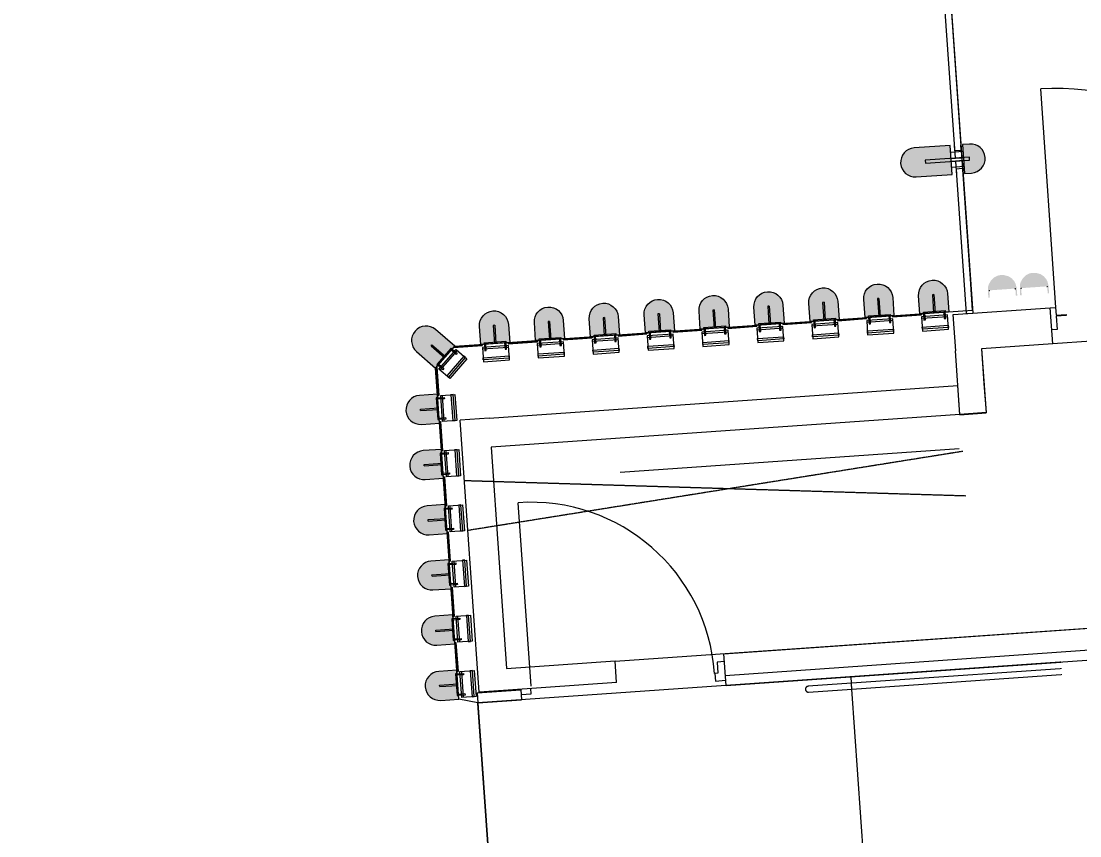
# Model space of a CAD drawing. Header units: millimetres. Extents: x 306 to 836129804, y -168137 to 818603917.
# Drawn here: x 833878791 to 833886088, y 817970931 to 817976548 of the extents above; entities that cross this region are included whole.
import ezdxf

# ---------------------------------------------------------------- set-up
doc = ezdxf.new("R2010")
doc.units = ezdxf.units.MM
doc.header["$LTSCALE"] = 3
doc.linetypes.add('Overhead', pattern=[1.8, 1.2, -0.6])
for name, color, linetype, lineweight in [('A-000-M_MASS', 251, 'Continuous', 13), ('A-010-M_LINE', 251, 'Continuous', 13), ('A-010-M_LINE-T', 251, 'Continuous', 13), ('A-200-M_WALL_EXT', 251, 'Continuous', 13), ('A-200-M_WALL_INT', 251, 'Continuous', 13), ('A-214-M_CURT_WALL', 251, 'Continuous', 13), ('A-215-M_CURT_PANEL', 251, 'Continuous', 13), ('A-241-M_RAMP', 251, 'Continuous', 13), ('A-241-T_RAMP', 251, 'Continuous', 13), ('A-325-M_DOOR', 251, 'Continuous', 13), ('A-325-M_DOOR__FRAME', 251, 'Continuous', 13), ('A-810-M_ROOMS', 251, 'Continuous', 13), ('Z-060-M_DETAIL', 253, 'Continuous', 5), ('Z-060-M_LINE_MEDIUM', 253, 'Continuous', 9)]:
    doc.layers.add(name, color=color, linetype=linetype, lineweight=lineweight)
doc.layers.add('UAJ-00XREF', color=7, linetype='Continuous')
doc.styles.add('Arial_1', font='arial.ttf', dxfattribs={"height": 3})

# ---------------------------------------------------------------- blocks, each defined once
blk = doc.blocks.new('System Panel - ARC_Glazed-27605841-0300')
at = {"layer": 'A-215-M_CURT_PANEL', "lineweight": 9}
for p, q in [((-740, 0), (740, 0)), ((-740, -44), (-740, 0)), ((740, -44), (740, 0)), ((740, -44), (-740, -44))]:
    blk.add_line(p, q, dxfattribs=at)
blk = doc.blocks.new('System Panel - ARC_Glazed-40607325-0300')
at = {"layer": 'A-215-M_CURT_PANEL', "lineweight": 9}
for p, q in [((-527.4, 0), (527.4, 0)), ((-527.4, -44), (-527.4, 0)), ((527.4, -44), (527.4, 0)), ((527.4, -44), (-527.4, -44))]:
    blk.add_line(p, q, dxfattribs=at)
blk = doc.blocks.new('Circular Mullion - ARC_CW_CERAMIC MULLION-30650210-0300')
at = {"layer": 'Z-060-M_LINE_MEDIUM', "lineweight": 18}
h = blk.add_hatch(color=256, dxfattribs=at)
h.paths.add_polyline_path([(0, 160), (27.6, 155.9), (50, 146.6), (76.1, 123.7), (86.6, 110), (96.6, 85.9), (100, 46.2), (100, 10), (-100, 10), (-100, 60), (-93.3, 93.9), (-86.6, 110), (-70.7, 130.7), (-50, 146.6), (-17.3, 157.7), (-10, 158.7)], flags=0)
h.paths.add_polyline_path([(-17.4, -73.5), (100, -73.5), (100, -323.5), (93.2, -357.6), (86.6, -373.5), (70.7, -394.2), (44.6, -412.3), (20.7, -420.8), (0, -423.5), (-25.9, -420.1), (-50, -410.1), (-75.6, -387.8), (-86.6, -373.5), (-96.6, -349.4), (-100, -323.5), (-100, -73.5), (-45.5, -73.5)], flags=0)
at = {"layer": 'Z-060-M_DETAIL', "lineweight": 18}
for p, q in [((-100, 60), (-100, 10)), ((-100, 10), (100, 10)), ((100, 10), (100, 60)), ((100, -73.5), (-100, -73.5)), ((-100, -73.5), (-100, -323.5)), ((100, -323.5), (100, -73.5))]:
    blk.add_line(p, q, dxfattribs=at)
for centre, start, end in [((0, 60), 0, 180), ((0, -323.5), 180, 360)]:
    blk.add_arc(centre, 100, start, end, dxfattribs=at)
at = {"layer": 'Z-060-M_LINE_MEDIUM'}
for p, q in [((-63, 0), (-100, 0)), ((-63, -44), (-63, 0)), ((-51.7, 10), (-51.7, -73.5)), ((-10, 52.5), (-10, -252.5)), ((10, 52.5), (-10, 52.5)), ((10, -252.5), (10, 52.5)), ((51.7, 10), (51.7, -73.5)), ((63, 0), (100, 0)), ((63, -44), (63, 0)), ((-63, -44), (-100, -44)), ((63, -44), (100, -44)), ((-10, -252.5), (10, -252.5))]:
    blk.add_line(p, q, dxfattribs=at)
blk = doc.blocks.new('Circular Mullion - CERAMIC_MULLIONS-V156-0300')
at = {"layer": 'A-214-M_CURT_WALL', "lineweight": 9}
for p, q in [((-10, 73.5), (-10, -10)), ((10, -10), (10, 73.5))]:
    blk.add_line(p, q, dxfattribs=at)
blk = doc.blocks.new('ARC_DOOR_METAL_M10-FH-O - 1590x2515mm-38797445-0300')
at = {"layer": 'A-325-M_DOOR'}
blk.add_line((755, -125), (755, -1635), dxfattribs=at)
at = {"layer": 'A-325-M_DOOR__FRAME'}
for p, q in [((-795, 27), (-758, 27)), ((-758, 27), (-758, -65)), ((758, 27), (795, 27)), ((758, -65), (758, 27)), ((-758, -65), (-688, -65)), ((-758, -72), (-758, -125)), ((-688, -72), (-758, -72)), ((-688, -65), (-688, -72)), ((688, -65), (758, -65)), ((688, -72), (688, -65)), ((758, -72), (688, -72)), ((758, -125), (758, -72)), ((-758, -125), (-795, -125)), ((795, -125), (758, -125))]:
    blk.add_line(p, q, dxfattribs=at)
blk.add_arc((755, -125), 1510, 180, 270, dxfattribs=at)
blk = doc.blocks.new('ARC_CWP_PERFORATED METAL_STRAIGHT - ARC_CWP_PERFORATED METAL_STRAIGHT-39453977-0300')
at = {"layer": 'A-215-M_CURT_PANEL', "lineweight": 9}
for p, q in [((-98, 8), (100, 8)), ((100, 5), (-95, 5)), ((100, 5), (100, 8))]:
    blk.add_line(p, q, dxfattribs=at)
blk = doc.blocks.new('ARC_DOOR_TIMBER_T10-TI-I - 1200x2100mm-38939628-0300')
at = {"layer": 'A-325-M_DOOR', "lineweight": 9}
for p, q in [((-637, -1), (-707, -1)), ((-657, -131), (-657, -54)), ((-657, -54), (-637, -54)), ((-637, -54), (-637, -1)), ((707, -1), (637, -1)), ((637, -1), (637, -37.3)), ((-707, -131), (-657, -131))]:
    blk.add_line(p, q, dxfattribs=at)
at = {"layer": 'A-325-M_DOOR'}
blk.add_line((634, -54), (634, -1322), dxfattribs=at)
blk.add_arc((634, -54), 1268, 180, 270, dxfattribs=at)
blk = doc.blocks.new('Circular Mullion - Type A_150mm Profile-25928163-0300')
at = {"layer": 'A-214-M_CURT_WALL'}
blk.add_hatch(color=256, dxfattribs=at).paths.add_polyline_path([(-100, 0), (-90, 0), (-90, -49.5), (90, -49.5), (90, 0), (100, 0), (99.3, -55.5), (93.7, -82.9), (86.6, -100), (70.7, -120.7), (50, -136.6), (18, -147.6), (-7.1, -149.1), (-25.9, -146.6), (-50, -136.6), (-73.9, -116.5), (-90, -91.8), (-96.6, -75.9), (-100, -34.4), (-100, -16)], flags=0)
blk = doc.blocks.new('Circular Mullion - CERAMIC TUBES 150mm-V183-0300')
at = {"layer": 'A-214-M_CURT_WALL', "lineweight": 9}
for centre, start, end in [((-87, -46.5), 180, 270), ((87, -46.5), 270, 0)]:
    blk.add_arc(centre, 3, start, end, dxfattribs=at)
blk = doc.blocks.new('Circular Mullion - Perforated Mesh-26022574-0300')
at = {"layer": 'A-214-M_CURT_WALL'}
blk.add_hatch(color=256, dxfattribs=at).paths.add_polyline_path([(70.7, -245.7), (86.6, -225), (97.1, -197.1), (100, -175), (100, 0), (-100, 0), (-100, -175), (-96.6, -200.9), (-86.6, -225), (-70.7, -245.7), (-50, -261.6), (-25.9, -271.6), (0, -275), (25.9, -271.6), (50, -261.6)], flags=0)
at = {"layer": 'Z-060-M_DETAIL'}
for p, q in [((-90, 120), (90, 120)), ((-90, 21.5), (-90, 120)), ((90, 108), (-90, 108)), ((-90, 108), (-90, 92.6)), ((-90, 92.6), (90, 92.6)), ((90, 120), (90, 21.5)), ((90, 92.6), (90, 108)), ((-100, 0), (-100, -175)), ((100, 0), (-100, 0)), ((90, 33.5), (-90, 33.5)), ((90, 21.5), (-90, 21.5)), ((-75, 45), (-65, 45)), ((-75, 0), (-75, 45)), ((-65, 45), (-65, 0)), ((65, 45), (75, 45)), ((65, 0), (65, 45)), ((75, 45), (75, 0)), ((-75, 0), (-75, -10)), ((-65, 0), (-75, 0)), ((-75, -10), (75, -10)), ((-5, -125), (-5, 0)), ((5, -125), (5, 0)), ((75, 0), (65, 0)), ((75, -10), (75, 0)), ((100, -175), (100, 0)), ((5, -125), (-5, -125))]:
    blk.add_line(p, q, dxfattribs=at)
blk.add_arc((0, -175), 100, 180, 360, dxfattribs=at)
blk = doc.blocks.new('ARC_CWP_PERFORATED METAL_STRAIGHT - ARC_CWP_PERFORATED METAL_STRAIGHT-40605859-0300')
at = {"layer": 'A-215-M_CURT_PANEL', "lineweight": 9}
for p, q in [((-100.8, 5), (-100.8, 8)), ((-100.8, 8), (100.8, 8)), ((100.8, 5), (-100.8, 5)), ((100.8, 5), (100.8, 8))]:
    blk.add_line(p, q, dxfattribs=at)
blk = doc.blocks.new('Circular Mullion - ARC_225mm CERAMIC MULLION-27539017-0300')
at = {"layer": 'Z-060-M_DETAIL', "lineweight": 9}
blk.add_hatch(color=256, dxfattribs=at).paths.add_polyline_path([(100, -125), (96.6, -150.9), (86.6, -175), (70.7, -195.7), (50, -211.6), (25.9, -221.6), (0, -225), (-25.9, -221.6), (-50, -211.6), (-70.7, -195.7), (-86.6, -175), (-96.6, -150.9), (-100, -125), (-100, 0), (100, 0)], flags=0)
at = {"layer": 'Z-060-M_DETAIL'}
for p, q in [((-90, 120), (90, 120)), ((-90, 21.5), (-90, 120)), ((90, 108), (-90, 108)), ((-90, 108), (-90, 92.6)), ((-90, 92.6), (90, 92.6)), ((90, 120), (90, 21.5)), ((90, 92.6), (90, 108)), ((90, 33.5), (-90, 33.5)), ((90, 21.5), (-90, 21.5)), ((-75, 45), (-65, 45)), ((-75, 0), (-75, 45)), ((-65, 45), (-65, 0)), ((65, 45), (75, 45)), ((65, 0), (65, 45)), ((75, 45), (75, 0)), ((-75, 0), (-75, -10)), ((-65, 0), (-75, 0)), ((-75, -10), (75, -10)), ((-5, -125), (-5, 0)), ((5, -125), (5, 0)), ((75, 0), (65, 0)), ((75, -10), (75, 0)), ((5, -125), (-5, -125))]:
    blk.add_line(p, q, dxfattribs=at)
at = {"layer": 'Z-060-M_LINE_MEDIUM'}
for p, q in [((100, 0), (-100, 0)), ((-100, 0), (-100, -125)), ((100, -125), (100, 0))]:
    blk.add_line(p, q, dxfattribs=at)
blk.add_arc((0, -125), 100, 180, 360, dxfattribs=at)
blk = doc.blocks.new('ARC_CWP_PERFORATED METAL_STRAIGHT - ARC_CWP_PERFORATED METAL_STRAIGHT-V7-0300')
at = {"layer": 'A-215-M_CURT_PANEL', "lineweight": 9}
for p, q in [((-98, -8), (100, -8)), ((100, -5), (-95, -5)), ((100, -5), (100, -8))]:
    blk.add_line(p, q, dxfattribs=at)
blk = doc.blocks.new('ARC_CWP_PERFORATED METAL_STRAIGHT - ARC_CWP_PERFORATED METAL_STRAIGHT-39675526-0300')
at = {"layer": 'A-215-M_CURT_PANEL', "lineweight": 9}
for p, q in [((99.7, -5), (-99.7, -5)), ((-99.7, -5), (-99.7, -8)), ((-99.7, -8), (99.7, -8)), ((99.7, -5), (99.7, -8))]:
    blk.add_line(p, q, dxfattribs=at)
blk = doc.blocks.new('GF PUBLIC TOILETS _2_ RAIL 1 - GF PUBLIC TOILETS _2_ RAIL 1-37764811-0300')
at = {"layer": 'A-000-M_MASS'}
h = blk.add_hatch(dxfattribs=at)
h.set_pattern_fill('FP_136', color=256, style=0, pattern_type=2)
h.set_pattern_definition([(45, (0, -780), (-898.026, 898.026), []), (45, (317.5, -780), (1e-13, 1796.051), []), (45, (-317.5, -780), (1e-13, 1796.051), [])])
h.paths.add_polyline_path([(89725.8, 44593.2), (89730.9, 44593.9), (89743.1, 44603.2), (89745.1, 44608), (89743.1, 44623.2), (89730.9, 44632.5), (89720.6, 44632.5), (89708.4, 44623.2), (89705.8, 44613.2), (89708.4, 44603.2), (89720.6, 44593.9)], flags=0)
h.paths.add_polyline_path([(88825.8, 44593.2), (88925.8, 44595), (89007.8, 44600.1), (89056.8, 44607.5), (89064.1, 44610.3), (89064.1, 44616), (89044.8, 44621.5), (89007.8, 44626.3), (88925.8, 44631.4), (88825.8, 44633.2), (88706.5, 44630.5), (88643.8, 44626.3), (88594.7, 44618.8), (88587.4, 44616), (88587.4, 44610.3), (88606.7, 44604.9), (88656.3, 44599), (88725.7, 44595), (88791.5, 44593.4)], flags=0)
for p, q in [((84025.8, 46128.8), (83725.8, 46128.8)), ((88825.8, 46128.8), (84025.8, 46128.8)), ((83725.8, 46088.8), (84025.8, 46088.8)), ((84025.8, 46088.8), (88825.8, 46088.8)), ((84025.8, 44633.2), (83725.8, 44633.2)), ((83725.8, 44593.2), (84025.8, 44593.2)), ((88825.8, 44633.2), (84025.8, 44633.2)), ((84025.8, 44593.2), (88825.8, 44593.2))]:
    blk.add_line(p, q, dxfattribs=at)
at = {"layer": 'A-000-M_MASS', "lineweight": 18, "flags": 128}
for points in [[(88584.9, 46108.8), (88587.4, 46111.7), (88594.7, 46114.5), (88606.7, 46117.2), (88623.2, 46119.7), (88643.8, 46121.9), (88668, 46124), (88695.6, 46125.7), (88725.7, 46127), (88757.9, 46128), (88791.5, 46128.6), (88825.8, 46128.8), (88860, 46128.6), (88893.6, 46128), (88925.8, 46127), (88956, 46125.7), (88983.5, 46124), (89007.8, 46121.9), (89028.4, 46119.7), (89044.8, 46117.2), (89056.8, 46114.5), (89064.1, 46111.7), (89066.6, 46108.8)], [(88584.9, 46108.8), (88587.4, 46106), (88594.7, 46103.2), (88606.7, 46100.5), (88623.2, 46098), (88643.8, 46095.8), (88668, 46093.7), (88695.6, 46092), (88725.7, 46090.7), (88757.9, 46089.7), (88791.5, 46089.1), (88825.8, 46088.8), (88860, 46089.1), (88893.6, 46089.7), (88925.8, 46090.7), (88956, 46092), (88983.5, 46093.7), (89007.8, 46095.8), (89028.4, 46098), (89044.8, 46100.5), (89056.8, 46103.2), (89064.1, 46106), (89066.6, 46108.8)], [(89066.6, 44613.2), (89064.1, 44616), (89056.8, 44618.8), (89044.8, 44621.5), (89028.4, 44624), (89007.8, 44626.3), (88983.5, 44628.3), (88956, 44630), (88925.8, 44631.4), (88893.6, 44632.4), (88860, 44633), (88825.8, 44633.2), (88791.5, 44633), (88757.9, 44632.4), (88725.7, 44631.4), (88695.6, 44630), (88668, 44628.3), (88643.8, 44626.3), (88623.2, 44624), (88606.7, 44621.5), (88594.7, 44618.8), (88587.4, 44616), (88584.9, 44613.2)], [(89066.6, 44613.2), (89064.1, 44610.3), (89056.8, 44607.5), (89044.8, 44604.9), (89028.4, 44602.4), (89007.8, 44600.1), (88983.5, 44598.1), (88956, 44596.3), (88925.8, 44595), (88893.6, 44594), (88860, 44593.4), (88825.8, 44593.2), (88791.5, 44593.4), (88757.9, 44594), (88725.7, 44595), (88695.6, 44596.3), (88668, 44598.1), (88643.8, 44600.1), (88623.2, 44602.4), (88606.7, 44604.9), (88594.7, 44607.5), (88587.4, 44610.3), (88584.9, 44613.2)]]:
    blk.add_lwpolyline(points, dxfattribs=at)
at = {"layer": 'A-000-M_MASS', "lineweight": 18}
for centre, start, end in [((89725.8, 46108.8), 0, 180), ((89725.8, 46108.8), 180, 0), ((89725.8, 44613.2), 0, 180), ((89725.8, 44613.2), 180, 0)]:
    blk.add_arc(centre, 20, start, end, dxfattribs=at)
at = {"layer": 'A-000-M_MASS'}
for points, knots in [([(83725.8, 46128.8), (83725.3, 46128.8), (83724.5, 46128.8), (83723.1, 46128.7), (83721.9, 46128.5), (83720.6, 46128.2), (83719.3, 46127.8), (83718.1, 46127.3), (83716.9, 46126.8), (83715.8, 46126.2), (83714.6, 46125.5), (83713.2, 46124.5), (83711.9, 46123.3), (83710.7, 46122), (83709.6, 46120.7), (83708.4, 46118.9), (83707.2, 46116.5), (83706.1, 46113.2), (83705.8, 46110.6), (83705.8, 46108.8)], [-0.5, -0.5, -0.5, -0.5, -0.4791667, -0.4583333, -0.4375, -0.4166667, -0.3958333, -0.375, -0.3541667, -0.3333333, -0.3125, -0.2916667, -0.25, -0.2291667, -0.2083333, -0.1666667, -0.125, -0.0833333, 0, 0, 0, 0]), ([(83705.8, 46108.8), (83705.8, 46107.1), (83706.1, 46104.5), (83707.2, 46101.2), (83708.4, 46098.8), (83709.6, 46097), (83710.7, 46095.7), (83711.9, 46094.4), (83713.2, 46093.2), (83714.6, 46092.2), (83715.8, 46091.5), (83716.9, 46090.9), (83718.1, 46090.4), (83719.3, 46089.9), (83720.6, 46089.5), (83721.9, 46089.2), (83723.1, 46089), (83724.5, 46088.9), (83725.3, 46088.8), (83725.8, 46088.8)], [-1, -1, -1, -1, -0.9166667, -0.875, -0.8333333, -0.7916667, -0.7708333, -0.75, -0.7083333, -0.6875, -0.6666667, -0.6458333, -0.625, -0.6041667, -0.5833333, -0.5625, -0.5416667, -0.5208333, -0.5, -0.5, -0.5, -0.5]), ([(84025.8, 46088.8), (84025.6, 46088.8), (84025.4, 46090.3), (84025.2, 46094.5), (84025, 46098.7), (84024.9, 46103.6), (84024.9, 46107.1), (84024.9, 46108.8)], [0.5, 0.5, 0.5, 0.5, 0.6666667, 0.75, 0.8333333, 0.9166667, 1, 1, 1, 1]), ([(83725.8, 44633.2), (83725.3, 44633.2), (83724.5, 44633.1), (83723.1, 44633), (83721.8, 44632.8), (83720.6, 44632.5), (83719.3, 44632.1), (83718.1, 44631.7), (83716.9, 44631.1), (83715.8, 44630.5), (83714.6, 44629.8), (83713.2, 44628.8), (83711.9, 44627.6), (83710.7, 44626.4), (83709.6, 44625), (83708.4, 44623.2), (83707.2, 44620.8), (83706.1, 44617.5), (83705.8, 44614.9), (83705.8, 44613.2)], [0.5, 0.5, 0.5, 0.5, 0.5208333, 0.5416667, 0.5625, 0.5833333, 0.6041667, 0.625, 0.6458333, 0.6666667, 0.6875, 0.7083333, 0.75, 0.7708333, 0.7916667, 0.8333333, 0.875, 0.9166667, 1, 1, 1, 1]), ([(83705.8, 44613.2), (83705.8, 44611.4), (83706.1, 44608.8), (83707.2, 44605.5), (83708.4, 44603.1), (83709.6, 44601.3), (83710.7, 44600), (83711.9, 44598.7), (83713.6, 44597.3), (83715.4, 44596), (83716.9, 44595.2), (83718.1, 44594.7), (83719.3, 44594.2), (83720.6, 44593.8), (83721.8, 44593.5), (83723.1, 44593.3), (83724.5, 44593.2), (83725.3, 44593.2), (83725.8, 44593.2)], [0, 0, 0, 0, 0.0833333, 0.125, 0.1666667, 0.2083333, 0.2291667, 0.25, 0.2916667, 0.3333333, 0.3541667, 0.375, 0.3958333, 0.4166667, 0.4375, 0.4583333, 0.4791667, 0.5, 0.5, 0.5, 0.5]), ([(84025.8, 44633.2), (84025.6, 44633.2), (84025.4, 44631.8), (84025.2, 44627.5), (84025, 44623.3), (84024.9, 44618.4), (84024.9, 44614.9), (84024.9, 44613.2)], [0.5, 0.5, 0.5, 0.5, 0.6666667, 0.75, 0.8333333, 0.9166667, 1, 1, 1, 1])]:
    blk.add_open_spline(points, degree=3, knots=knots, dxfattribs=at)
for points in [[(84024.9, 46108.8), (84024.9, 46112.3), (84025, 46119.3), (84025.3, 46127), (84025.6, 46128.8), (84025.8, 46128.8)], [(84024.9, 44613.2), (84024.9, 44609.7), (84025, 44602.7), (84025.3, 44595), (84025.6, 44593.2), (84025.8, 44593.2)]]:
    blk.add_open_spline(points, degree=3, dxfattribs=at)
blk = doc.blocks.new('3A35X-MAGP-P-MP-00')
at = {"layer": 'A-010-M_LINE', "linetype": 'Overhead'}
for p, q in [((834465033.6, 817973582), (834461621.9, 817973036.5)), ((834461597.8, 817973381.6), (834465054.9, 817973276.5))]:
    blk.add_line(p, q, dxfattribs=at)
at = {"layer": 'A-010-M_LINE-T'}
blk.add_line((834465009.3, 817973599.6), (834462671.7, 817973436.2), dxfattribs=at)
at = {"layer": 'A-200-M_WALL_EXT', "lineweight": 13}
for p, q in [((834461768.2, 817973810.6), (834465000.3, 817974036.5)), ((834465014.2, 817973837), (834465000.3, 817974036.5)), ((834461768.2, 817973810.6), (834461568.7, 817973796.6)), ((834461699.8, 817971921.2), (834461568.7, 817973796.6)), ((834465014.2, 817973837), (834461782.1, 817973611)), ((834461782.1, 817973611), (834461888.8, 817972084.8)), ((834461888.8, 817972084.8), (834462637, 817972137.1)), ((834462647.5, 817971987.4), (834462637, 817972137.1)), ((834462647.5, 817971987.4), (834461899.3, 817971935.1)), ((834461899.3, 817971935.1), (834461699.8, 817971921.2))]:
    blk.add_line(p, q, dxfattribs=at)
at = {"layer": 'A-200-M_WALL_INT'}
for p, q in [((834464967.6, 817974525.4), (834465636, 817974572.1)), ((834464985.1, 817974276), (834464967.6, 817974525.4)), ((834465653.4, 817974322.7), (834465636, 817974572.1)), ((834465653.4, 817974322.7), (834465163.1, 817974288.5)), ((834464983.5, 817974275.9), (834464985.1, 817974276)), ((834465014.4, 817973834.7), (834464983.5, 817974275.9)), ((834465163.1, 817974288.5), (834465194, 817973847.2)), ((834465014.4, 817973834.7), (834465194, 817973847.2)), ((834463396.9, 817972037.5), (834470015, 817972500.2)), ((834463401.8, 817971967.7), (834471147.1, 817972509.1)), ((834463386.4, 817972187.1), (834467377.1, 817972466.1)), ((834463401.8, 817971967.7), (834463386.4, 817972187.1)), ((834461687.1, 817971918), (834461986.3, 817971938.9)), ((834461687.1, 817971918), (834461691.9, 817971848.1)), ((834461986.3, 817971938.9), (834461991.2, 817971869.1)), ((834461691.9, 817971848.1), (834461991.2, 817971869.1))]:
    blk.add_line(p, q, dxfattribs=at)
at = {"layer": 'A-241-M_RAMP'}
for p, q in [((834464267.1, 817971983), (834464263.9, 817972027.9)), ((834464371.4, 817970491), (834464269.9, 817971943.1))]:
    blk.add_line(p, q, dxfattribs=at)
at = {"layer": 'A-000-M_MASS', "lineweight": 18, "rotation": 3.998908525771384}
blk.add_blockref('GF PUBLIC TOILETS _2_ RAIL 1 - GF PUBLIC TOILETS _2_ RAIL 1-37764811-0300', (834383662.8, 817920106.8), dxfattribs=at)
at = {"layer": 'A-214-M_CURT_WALL', "lineweight": 18, "rotation": 273.9989085257712}
blk.add_blockref('Circular Mullion - ARC_CW_CERAMIC MULLION-30650210-0300', (834465028, 817975597), dxfattribs=at)
at = {"layer": 'A-214-M_CURT_WALL', "extrusion": (0, 0, -1), "rotation": 176.0010914742286}
for p in [(-834465529.3, 817974664.5), (-834465309.8, 817974649.1)]:
    blk.add_blockref('Circular Mullion - Type A_150mm Profile-25928163-0300', p, dxfattribs=at)
at = {"layer": 'A-214-M_CURT_WALL', "lineweight": 9, "extrusion": (0, 0, -1), "rotation": 176.0010914742286}
for name, p in [('Circular Mullion - ARC_225mm CERAMIC MULLION-27539017-0300', (-834464459.5, 817974511.5)), ('Circular Mullion - ARC_225mm CERAMIC MULLION-27539017-0300', (-834464837.9, 817974538)), ('Circular Mullion - ARC_225mm CERAMIC MULLION-27539017-0300', (-834463324.4, 817974432.2)), ('Circular Mullion - ARC_225mm CERAMIC MULLION-27539017-0300', (-834463702.8, 817974458.6)), ('Circular Mullion - ARC_225mm CERAMIC MULLION-27539017-0300', (-834464081.2, 817974485.1)), ('Circular Mullion - CERAMIC TUBES 150mm-V183-0300', (-834465309.8, 817974649.1)), ('Circular Mullion - CERAMIC TUBES 150mm-V183-0300', (-834465529.3, 817974664.5)), ('Circular Mullion - ARC_225mm CERAMIC MULLION-27539017-0300', (-834462567.6, 817974379.3)), ('Circular Mullion - ARC_225mm CERAMIC MULLION-27539017-0300', (-834462946, 817974405.7)), ('Circular Mullion - ARC_225mm CERAMIC MULLION-27539017-0300', (-834461810.8, 817974326.4)), ('Circular Mullion - ARC_225mm CERAMIC MULLION-27539017-0300', (-834462189.2, 817974352.8))]:
    blk.add_blockref(name, p, dxfattribs=at)
at = {"layer": 'A-214-M_CURT_WALL', "rotation": 228.9989085257713}
blk.add_blockref('Circular Mullion - Perforated Mesh-26022574-0300', (834461465.9, 817974231.4), dxfattribs=at)
at = {"layer": 'A-214-M_CURT_WALL', "lineweight": 9, "rotation": 273.9989085257714}
for p in [(834461419.8, 817973876.6), (834461446.4, 817973496), (834461473, 817973115.4), (834461499.6, 817972734.8), (834461526.2, 817972354.2), (834461552.8, 817971973.7)]:
    blk.add_blockref('Circular Mullion - ARC_225mm CERAMIC MULLION-27539017-0300', p, dxfattribs=at)
at = {"layer": 'A-215-M_CURT_PANEL'}
for name, p, rotation in [('System Panel - ARC_Glazed-27605841-0300', (834464975.7, 817976345.2), 273.9989085257712), ('ARC_CWP_PERFORATED METAL_STRAIGHT - ARC_CWP_PERFORATED METAL_STRAIGHT-39675526-0300', (834464648.7, 817974524.8), 3.998908525771384), ('ARC_CWP_PERFORATED METAL_STRAIGHT - ARC_CWP_PERFORATED METAL_STRAIGHT-39675526-0300', (834463513.6, 817974445.4), 3.998908525771384), ('ARC_CWP_PERFORATED METAL_STRAIGHT - ARC_CWP_PERFORATED METAL_STRAIGHT-39675526-0300', (834463892, 817974471.9), 3.998908525771384), ('ARC_CWP_PERFORATED METAL_STRAIGHT - ARC_CWP_PERFORATED METAL_STRAIGHT-39675526-0300', (834464270.4, 817974498.3), 3.998908525771384), ('ARC_CWP_PERFORATED METAL_STRAIGHT - ARC_CWP_PERFORATED METAL_STRAIGHT-39675526-0300', (834462756.8, 817974392.5), 3.998908525771384), ('ARC_CWP_PERFORATED METAL_STRAIGHT - ARC_CWP_PERFORATED METAL_STRAIGHT-39675526-0300', (834463135.2, 817974419), 3.998908525771384), ('ARC_CWP_PERFORATED METAL_STRAIGHT - ARC_CWP_PERFORATED METAL_STRAIGHT-V7-0300', (834461621.3, 817974313.1), 3.998908525771384), ('ARC_CWP_PERFORATED METAL_STRAIGHT - ARC_CWP_PERFORATED METAL_STRAIGHT-39675526-0300', (834462000, 817974339.6), 3.998908525771384), ('ARC_CWP_PERFORATED METAL_STRAIGHT - ARC_CWP_PERFORATED METAL_STRAIGHT-39675526-0300', (834462378.4, 817974366.1), 3.998908525771384)]:
    blk.add_blockref(name, p, dxfattribs=dict(at, rotation=rotation))
at = {"layer": 'A-215-M_CURT_PANEL', "lineweight": 9}
for name, p, rotation in [('System Panel - ARC_Glazed-40607325-0300', (834465065.5, 817975060.9), 273.9989085257712), ('ARC_CWP_PERFORATED METAL_STRAIGHT - ARC_CWP_PERFORATED METAL_STRAIGHT-39453977-0300', (834461406.6, 817974066.1), 273.9989085257714), ('ARC_CWP_PERFORATED METAL_STRAIGHT - ARC_CWP_PERFORATED METAL_STRAIGHT-40605859-0300', (834461433.1, 817973686.3), 273.9989085257714), ('ARC_CWP_PERFORATED METAL_STRAIGHT - ARC_CWP_PERFORATED METAL_STRAIGHT-40605859-0300', (834461459.7, 817973305.7), 273.9989085257714), ('ARC_CWP_PERFORATED METAL_STRAIGHT - ARC_CWP_PERFORATED METAL_STRAIGHT-40605859-0300', (834461486.3, 817972925.1), 273.9989085257714), ('ARC_CWP_PERFORATED METAL_STRAIGHT - ARC_CWP_PERFORATED METAL_STRAIGHT-40605859-0300', (834461512.9, 817972544.5), 273.9989085257714), ('ARC_CWP_PERFORATED METAL_STRAIGHT - ARC_CWP_PERFORATED METAL_STRAIGHT-40605859-0300', (834461539.5, 817972164), 273.9989085257714)]:
    blk.add_blockref(name, p, dxfattribs=dict(at, rotation=rotation))
at = {"layer": 'A-325-M_DOOR', "rotation": 183.9989085257713}
for name, p in [('ARC_DOOR_METAL_M10-FH-O - 1590x2515mm-38797445-0300', (834466437.8, 817974502.9)), ('ARC_DOOR_TIMBER_T10-TI-I - 1200x2100mm-38939628-0300', (834462694, 817971953.3))]:
    blk.add_blockref(name, p, dxfattribs=at)
at = {"layer": 'Z-060-M_DETAIL', "lineweight": 9, "extrusion": (0, 0, -1), "rotation": 266.0010914742286}
blk.add_blockref('Circular Mullion - CERAMIC_MULLIONS-V156-0300', (-834465028, 817975597), dxfattribs=at)
at = {"layer": 'A-241-T_RAMP', "insert": (834465839.1, 817972069), "char_height": 491.77, "width": 1135.385, "attachment_point": 1, "rotation": 3.99891, "line_spacing_factor": 0.938532, "style": 'Arial_1', "bg_fill": 3, "box_fill_scale": 1.25, "bg_fill_color": 0, "bg_fill_transparency": 0}
blk.add_mtext('UP', dxfattribs=at)
at = {"layer": 'A-810-M_ROOMS', "flags": 128}
blk.add_lwpolyline([(834452605.9, 817966351.4), (834461763, 817966991.6), (834461900.5, 817967001.2), (834461839, 817967881.1), (834461678.2, 817970180.4), (834461805.3, 817970226.4), (834461805.2, 817970228), (834461692.1, 817971846.5), (834461691.9, 817971848.1), (834461559.8, 817971874), (834461433.1, 817973686.9), (834461400.3, 817974155.9), (834461531.5, 817974306.9), (834465100.8, 817974556.4), (834465085.8, 817974771.6), (834464865.7, 817977918.8)], dxfattribs=at)
for points in [[(834465653.4, 817974322.7), (834465163.1, 817974288.5), (834465179.7, 817974050.6), (834465193.8, 817973849.5), (834465012.6, 817973836.9), (834461782.1, 817973611), (834461888.8, 817972084.8), (834462637, 817972137.1), (834462637.2, 817972134.7), (834467377.1, 817972466.1), (834467330.4, 817973134.5), (834467239.6, 817974433.6)], [(834468135.6, 817972298.6), (834461691.9, 817971848.1), (834461805.3, 817970226.4), (834471260.5, 817970887.4), (834471147.1, 817972509.1)]]:
    blk.add_lwpolyline(points, close=True, dxfattribs=at)

msp = doc.modelspace()

# ---------------------------------------------------------------- block references
at = {"layer": 'UAJ-00XREF', "ltscale": 0.5}
msp.add_blockref('3A35X-MAGP-P-MP-00', (-579752.6, 0), dxfattribs=at)

doc.saveas('drawing.dxf')
